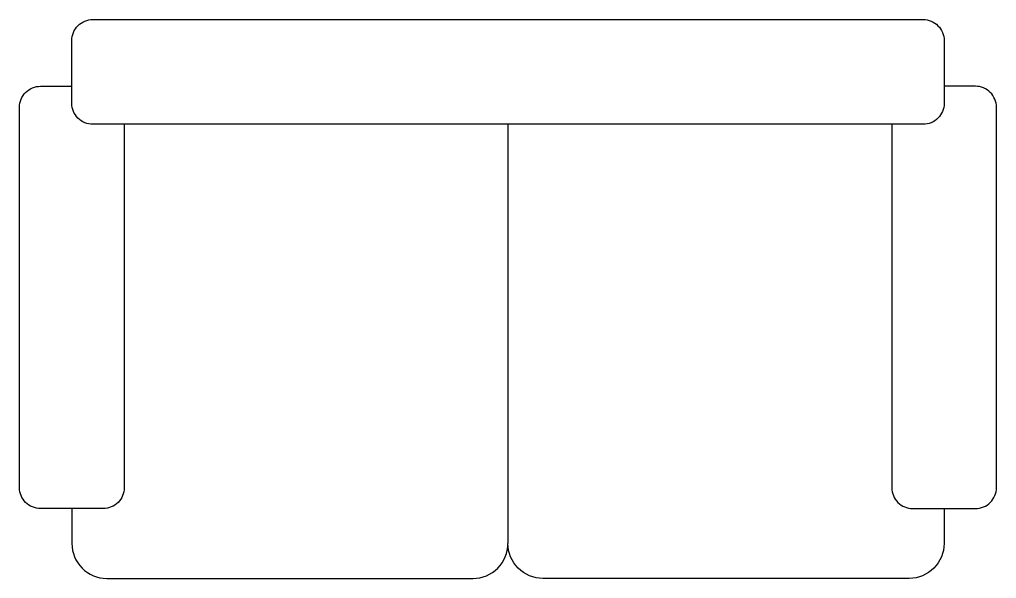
# Model space of a CAD drawing. Extents: x 26.04 to 27.44, y 25.7 to 26.5.
import ezdxf

# ---------------------------------------------------------------- set-up
doc = ezdxf.new("R2010")
doc.units = 0
doc.header["$MEASUREMENT"] = 0
doc.layers.add('A-MOBILIA', color=2, linetype='CONTINUOUS')

msp = doc.modelspace()

# ---------------------------------------------------------------- linework, layer by layer
at = {"layer": 'A-MOBILIA'}
for p, q in [((27.3314, 26.3502), (26.1414, 26.3502)), ((26.7364, 26.3502), (26.7364, 25.7502))]:
    msp.add_line(p, q, dxfattribs=at)
msp.add_lwpolyline([(27.3314, 26.3502), (26.1414, 26.3502, -0.414214), (26.1114, 26.3802), (26.1114, 26.4702, -0.414214), (26.1414, 26.5002), (27.3314, 26.5002, -0.414214), (27.3614, 26.4702), (27.3614, 26.3802, -0.414214)], format="xyb", close=True, dxfattribs=at)
for points in [[(26.1864, 26.3502), (26.1864, 25.8302, -0.414214), (26.1564, 25.8002), (26.0664, 25.8002, -0.414214), (26.0364, 25.8302), (26.0364, 26.3747, -0.414214), (26.0664, 26.4047), (26.1114, 26.4047)], [(27.2864, 26.3502), (27.2864, 25.8302, 0.414214), (27.3164, 25.8002), (27.4064, 25.8002, 0.414214), (27.4364, 25.8302), (27.4364, 26.3747, 0.414214), (27.4064, 26.4047), (27.3614, 26.4047)], [(26.1114, 25.8002), (26.1114, 25.7502, 0.414214), (26.1614, 25.7002), (26.6864, 25.7002, 0.414214), (26.7364, 25.7502)], [(27.3614, 25.8002), (27.3614, 25.7502, -0.414214), (27.3114, 25.7002), (26.7864, 25.7002, -0.414214), (26.7364, 25.7502)]]:
    msp.add_lwpolyline(points, format="xyb", dxfattribs=at)

doc.saveas('drawing.dxf')
